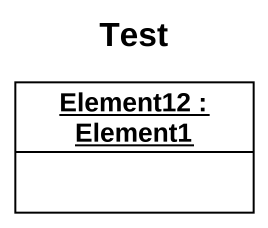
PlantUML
@startuml
title Test
hide circle
hide empty members
object "Element12 : Element1" as Element12
@enduml
